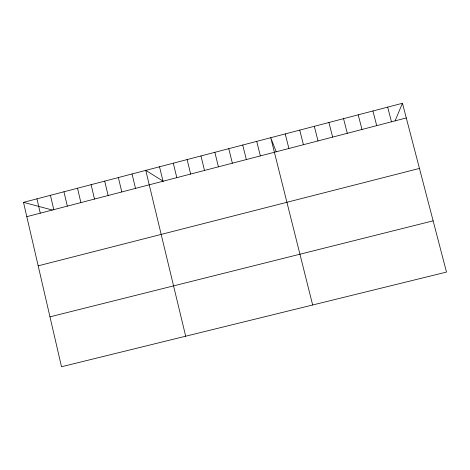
<?xml version="1.0" encoding="UTF-8"?>
<svg xmlns="http://www.w3.org/2000/svg" width="470" height="470" viewBox="0 0 470 470"><rect width="100%" height="100%" fill="white"/><g stroke="black" fill="none" stroke-linecap="round" stroke-linejoin="round"><path stroke-width="0.7" d="M395.088 120.843L402.455 103.259L23.5 202.358L61.505 366.741L446.5 272.083L402.455 103.259M26.808 216.67L406.286 117.952M38.176 265.832L419.457 168.43M49.973 316.851L433.129 220.835M23.5 202.358L52.305 210.014M163.137 181.185L145.765 170.387L185.685 336.209M276.201 151.775L270.743 137.704L312.656 304.989M387.668 107.125L391.481 121.806M372.921 110.985L376.711 125.649M358.211 114.827L361.982 129.479M343.541 118.663L347.289 133.298M328.906 122.494L332.637 137.111M314.312 126.312L318.02 140.912M299.748 130.119L303.438 144.707M285.231 133.915L288.897 148.491M256.72 141.37L260.351 155.917M242.732 145.03L246.339 159.559M228.773 148.679L232.362 163.196M214.855 152.315L218.427 166.821M200.966 155.946L204.52 170.44M187.113 159.571L190.65 174.047M173.295 163.184L176.808 177.648M159.512 166.791L163.008 181.238M132.047 173.971L135.501 188.394M118.358 177.548L121.8 191.96M104.71 181.12L108.129 195.514M91.092 184.681L94.494 199.063M77.509 188.235L80.893 202.599M63.955 191.778L67.322 206.13M50.437 195.314L53.786 209.649M36.954 198.839L40.279 213.163"/></g></svg>
